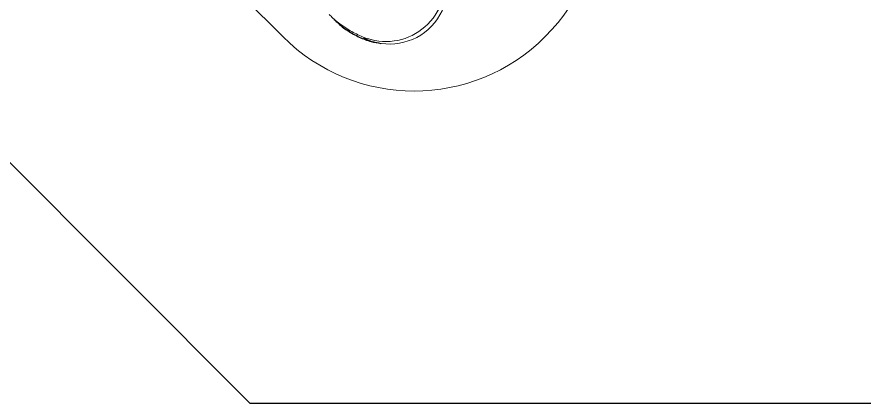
# Model space of a CAD drawing. Header units: millimetres. Extents: x -635 to 515, y -448 to 489.
# Drawn here: x -570.4 to -442.6, y -447.5 to -389.4 of the extents above; entities that cross this region are included whole.
import ezdxf

# ---------------------------------------------------------------- set-up
doc = ezdxf.new("R2010")
doc.units = ezdxf.units.MM

msp = doc.modelspace()

# ---------------------------------------------------------------- linework, layer by layer
at = {"color": 144, "linetype": 'Continuous', "lineweight": 18}
msp.add_line((-579.794, -342.841), (-530.297, -392.339), dxfattribs=at)
at = {"color": 7, "linetype": 'Continuous', "lineweight": 25}
for p, q in [((-634.978, -347.791), (-535.247, -447.523)), ((-535.247, -447.523), (135.796, -447.523))]:
    msp.add_line(p, q, dxfattribs=at)
at = {"color": 7, "linetype": 'Continuous', "lineweight": 25, "flags": 128}
msp.add_lwpolyline([(-522.57, -389.743), (-522.565, -389.748), (-522.501, -389.811)], dxfattribs=at)
at = {"color": 144, "linetype": 'Continuous', "lineweight": 18}
for centre, radius, start, end in [((-510.498, -372.54), 28, 225, 45), ((-514.171, -384.714), 8.752, 243.29283, 29.12868), ((-514.729, -384.15), 8.936, 255.36114, 14.60901)]:
    msp.add_arc(centre, radius, start, end, dxfattribs=at)
msp.add_open_spline([(-523.29, -389.023), (-523.108, -389.2), (-522.402, -389.884), (-521.063, -390.93), (-519.224, -391.968), (-517.845, -392.579), (-517.083, -392.753), (-516.975, -392.778)], degree=3, knots=[0, 0, 0, 0, 0.1017332, 0.3936778, 0.6786083, 0.9541469, 1, 1, 1, 1], dxfattribs=at)
at = {"color": 7, "linetype": 'Continuous', "lineweight": 25}
msp.add_open_spline([(-522.565, -389.748), (-522.411, -389.898), (-521.768, -390.522), (-520.529, -391.479), (-518.792, -392.442), (-517.11, -393.093), (-515.99, -393.286), (-515.503, -393.37)], degree=3, knots=[0, 0, 0, 0, 0.08003167, 0.33277765, 0.57930094, 0.81709924, 1, 1, 1, 1], dxfattribs=at)

doc.saveas('drawing.dxf')
